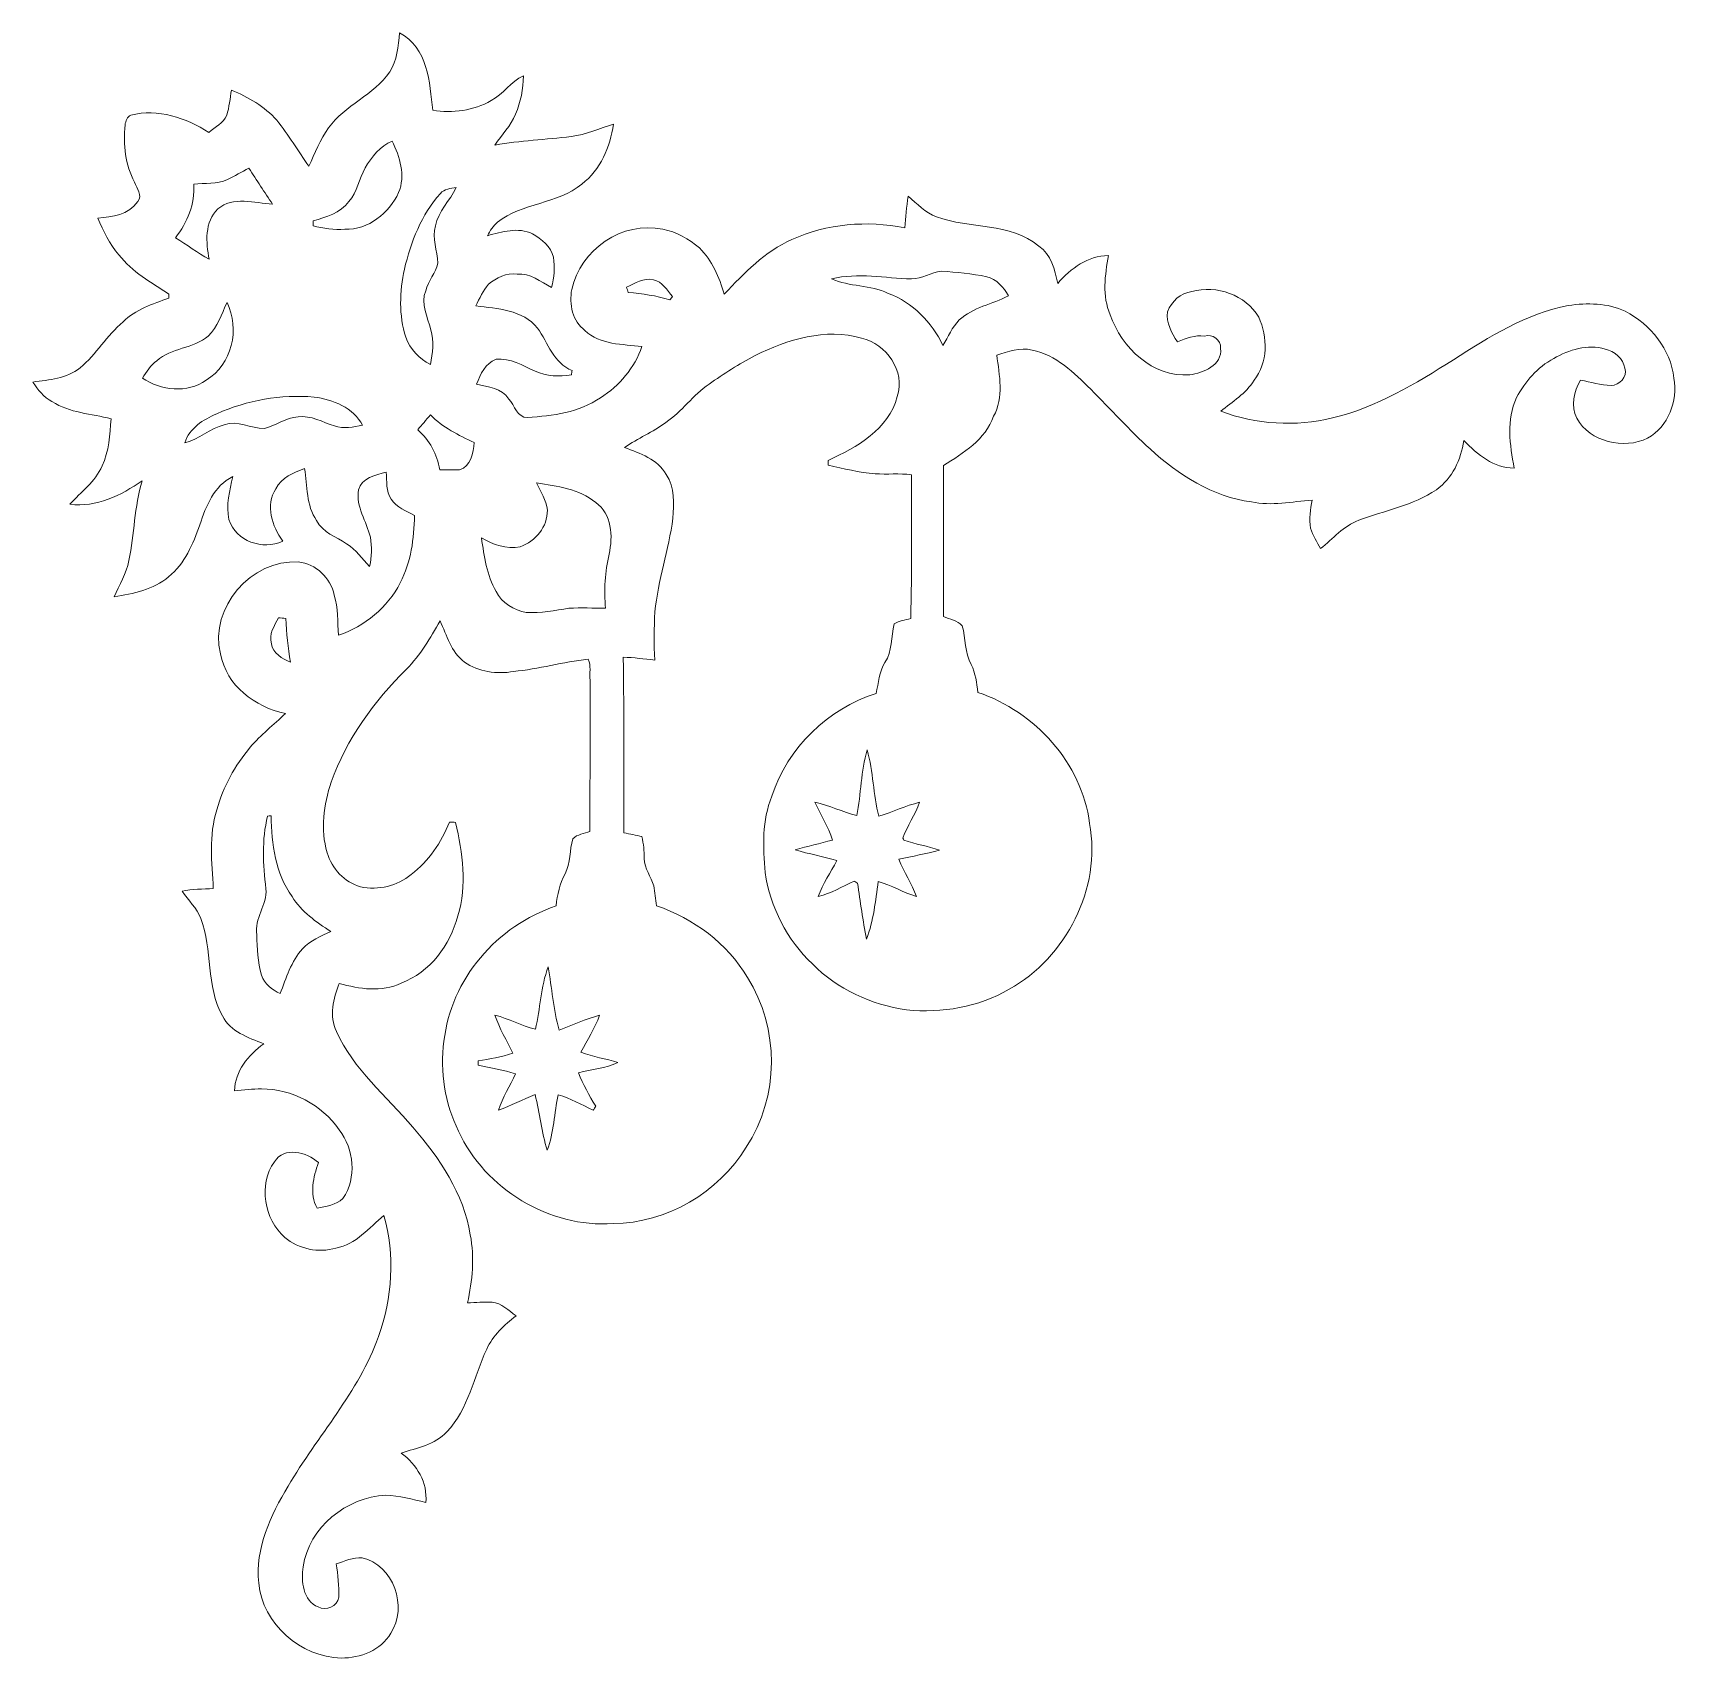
# Model space of a CAD drawing. Header units: centimetres. Extents: x -16.3 to 16.4, y -16.2 to 16.2.
import ezdxf

# ---------------------------------------------------------------- set-up
doc = ezdxf.new("R2010")
doc.units = ezdxf.units.CM
doc.header["$MEASUREMENT"] = 0
doc.layers.add('Layer 1', color=7, linetype='Continuous')

msp = doc.modelspace()

# ---------------------------------------------------------------- linework, layer by layer
at = {"layer": 'Layer 1', "color": 250, "lineweight": 9}
for points, knots in [([(-9.02483, 16.15088), (-8.46463, 15.85631), (-8.42653, 15.16875), (-8.36619, 14.61206), (-8.36619, 14.61206), (-7.97286, 14.5468), (-7.5534, 14.60536), (-7.20557, 14.80538), (-7.20557, 14.80538), (-6.96744, 14.93838), (-6.8101, 15.17827), (-6.56422, 15.29821), (-6.56422, 15.29821), (-6.57304, 15.03751), (-6.61184, 14.77399), (-6.72402, 14.53586), (-6.72402, 14.53586), (-6.81504, 14.30338), (-6.99707, 14.12735), (-7.13007, 13.91991), (-7.13007, 13.91991), (-6.62877, 14.01269), (-6.1183, 14.02716), (-5.61348, 14.09348), (-5.61348, 14.09348), (-5.32032, 14.12629), (-5.05396, 14.25823), (-4.77246, 14.33548), (-4.77246, 14.33548), (-4.84689, 13.8864), (-5.02963, 13.42708), (-5.40499, 13.14592), (-5.40499, 13.14592), (-5.88724, 12.74022), (-6.59209, 12.78397), (-7.07892, 12.38639), (-7.07892, 12.38639), (-7.16888, 12.31689), (-7.22638, 12.21741), (-7.28071, 12.11969), (-7.28071, 12.11969), (-6.99178, 12.19483), (-6.66793, 12.29749), (-6.38359, 12.15779), (-6.38359, 12.15779), (-6.20509, 12.05266), (-6.0167, 11.90485), (-5.96979, 11.69071), (-5.96979, 11.69071), (-5.93662, 11.49174), (-5.9532, 11.28643), (-6.00753, 11.09275), (-6.00753, 11.09275), (-6.22449, 11.20599), (-6.42769, 11.38132), (-6.68945, 11.35769), (-6.68945, 11.35769), (-6.90077, 11.38838), (-7.10079, 11.28572), (-7.25672, 11.15413), (-7.25672, 11.15413), (-7.37031, 11.03066), (-7.43487, 10.87262), (-7.5079, 10.72375), (-7.5079, 10.72375), (-7.08209, 10.67083), (-6.57692, 10.6486), (-6.28446, 10.28488), (-6.28446, 10.28488), (-6.07738, 9.99031), (-5.96308, 9.58215), (-5.59866, 9.44104), (-5.59866, 9.44104), (-5.60149, 9.41987), (-5.60784, 9.37718), (-5.61066, 9.35602), (-5.61066, 9.35602), (-5.85055, 9.31192), (-6.10525, 9.32779), (-6.32891, 9.42834), (-6.32891, 9.42834), (-6.57727, 9.53311), (-6.82527, 9.69539), (-7.1082, 9.664), (-7.1082, 9.664), (-7.31951, 9.58921), (-7.4197, 9.36484), (-7.49731, 9.17116), (-7.49731, 9.17116), (-7.27295, 9.11048), (-6.98825, 9.0985), (-6.85526, 8.87271), (-6.85526, 8.87271), (-6.74166, 8.75278), (-6.6898, 8.49771), (-6.48308, 8.50864), (-6.48308, 8.50864), (-5.98425, 8.53722), (-5.45685, 8.60777), (-5.03598, 8.90058), (-5.03598, 8.90058), (-4.65675, 9.13588), (-4.3537, 9.49396), (-4.20978, 9.9187), (-4.20978, 9.9187), (-4.59501, 9.96456), (-5.04022, 9.94868), (-5.34255, 10.23655), (-5.34255, 10.23655), (-5.59161, 10.41682), (-5.65687, 10.76149), (-5.60501, 11.04901), (-5.60501, 11.04901), (-5.43815, 11.8357), (-4.59748, 12.4259), (-3.79703, 12.24739), (-3.79703, 12.24739), (-3.52257, 12.19836), (-3.27668, 12.05654), (-3.06784, 11.87592), (-3.06784, 11.87592), (-2.81348, 11.62686), (-2.67519, 11.29348), (-2.57499, 10.95834), (-2.57499, 10.95834), (-2.17707, 11.37638), (-1.76961, 11.80466), (-1.23198, 12.04419), (-1.23198, 12.04419), (-0.53595, 12.35852), (0.26345, 12.42907), (1.00922, 12.2742), (1.00922, 12.2742), (1.02969, 12.48481), (1.04767, 12.69577), (1.07695, 12.90532), (1.07695, 12.90532), (1.25405, 12.75363), (1.41739, 12.57724), (1.64282, 12.49575), (1.64282, 12.49575), (2.30181, 12.24916), (3.10543, 12.39238), (3.67376, 11.91402), (3.67376, 11.91402), (3.92176, 11.74715), (3.98808, 11.44341), (4.05158, 11.17177), (4.05158, 11.17177), (4.30629, 11.46987), (4.64742, 11.72317), (5.05594, 11.72599), (5.05594, 11.72599), (4.99138, 11.33793), (4.92577, 10.92024), (5.09475, 10.54983), (5.09475, 10.54983), (5.31629, 9.89472), (5.93824, 9.29569), (6.67166, 9.35707), (6.67166, 9.35707), (6.93907, 9.38882), (7.32818, 9.54616), (7.28409, 9.88095), (7.28409, 9.88095), (7.30208, 10.04853), (7.12392, 10.1727), (6.96376, 10.12614), (6.96376, 10.12614), (6.77573, 10.15047), (6.6004, 10.08062), (6.43036, 10.01359), (6.43036, 10.01359), (6.31007, 10.18716), (6.19894, 10.38965), (6.23351, 10.60945), (6.23351, 10.60945), (6.3083, 10.8137), (6.49351, 10.9841), (6.71541, 11.0102), (6.71541, 11.0102), (7.20542, 11.1439), (7.78291, 10.94811), (8.04256, 10.50008), (8.04256, 10.50008), (8.22599, 10.10673), (8.22706, 9.59662), (7.94942, 9.24595), (7.94942, 9.24595), (7.79067, 8.98172), (7.52115, 8.8212), (7.28902, 8.6307), (7.28902, 8.6307), (7.99035, 8.3633), (8.77775, 8.31991), (9.50623, 8.49947), (9.50623, 8.49947), (10.38464, 8.70267), (11.15935, 9.18174), (11.91394, 9.65552), (11.91394, 9.65552), (12.6202, 10.1099), (13.35433, 10.57135), (14.19183, 10.73327), (14.19183, 10.73327), (14.56965, 10.78513), (14.97182, 10.78513), (15.3246, 10.61968), (15.3246, 10.61968), (15.82272, 10.35474), (16.2284, 9.86403), (16.29015, 9.2911), (16.29015, 9.2911), (16.37411, 8.83567), (16.17938, 8.32873), (15.76945, 8.09554), (15.76945, 8.09554), (15.29532, 7.86624), (14.6261, 8.01722), (14.36081, 8.49206), (14.36081, 8.49206), (14.24792, 8.73584), (14.29837, 9.02829), (14.43807, 9.25054), (14.43807, 9.25054), (14.63844, 9.2082), (14.83635, 9.15493), (15.04237, 9.14223), (15.04237, 9.14223), (15.20783, 9.14894), (15.36975, 9.31087), (15.31895, 9.48725), (15.31895, 9.48725), (15.28156, 9.67669), (15.11117, 9.83086), (14.92349, 9.86685), (14.92349, 9.86685), (14.57283, 9.97408), (14.20876, 9.85026), (13.90255, 9.67881), (13.90255, 9.67881), (13.58082, 9.50595), (13.33599, 9.21879), (13.16313, 8.90199), (13.16313, 8.90199), (12.95746, 8.46243), (13.03189, 7.96184), (13.11691, 7.50146), (13.11691, 7.50146), (12.70699, 7.49688), (12.38984, 7.77169), (12.12032, 8.04756), (12.12032, 8.04756), (12.05682, 7.6715), (11.89348, 7.2965), (11.5721, 7.07107), (11.5721, 7.07107), (11.1082, 6.75604), (10.54481, 6.65762), (10.02834, 6.46394), (10.02834, 6.46394), (9.72531, 6.35282), (9.51787, 6.09529), (9.27198, 5.89985), (9.27198, 5.89985), (9.19896, 6.03144), (9.11887, 6.16161), (9.07126, 6.30484), (9.07126, 6.30484), (9.04092, 6.49181), (9.06597, 6.68231), (9.10336, 6.86646), (9.10336, 6.86646), (8.7019, 6.83507), (8.29903, 6.74511), (7.89721, 6.82801), (7.89721, 6.82801), (7.12463, 6.92749), (6.44906, 7.37023), (5.88321, 7.88176), (5.88321, 7.88176), (5.47575, 8.2617), (5.09404, 8.66776), (4.70669, 9.06815), (4.70669, 9.06815), (4.37191, 9.39623), (4.01913, 9.75114), (3.54041, 9.84567), (3.54041, 9.84567), (3.30122, 9.90635), (3.0631, 9.81992), (2.83767, 9.74725), (2.83767, 9.74725), (2.89306, 9.34367), (2.98231, 8.908), (2.77629, 8.53052), (2.77629, 8.53052), (2.61049, 8.06697), (2.17691, 7.79815), (1.77899, 7.55191), (1.77899, 7.55191), (1.77793, 6.55214), (1.77687, 5.55201), (1.77934, 4.55224), (1.77934, 4.55224), (1.90493, 4.49509), (2.05627, 4.47287), (2.15329, 4.36809), (2.15329, 4.36809), (2.2249, 4.11409), (2.19633, 3.83116), (2.33214, 3.5948), (2.33214, 3.5948), (2.41999, 3.42371), (2.43833, 3.23074), (2.46479, 3.04306), (2.46479, 3.04306), (3.60109, 2.65853), (4.52748, 1.64112), (4.68376, 0.43674), (4.68376, 0.43674), (4.92048, -0.85373), (4.21915, -2.22462), (3.08462, -2.85786), (3.08462, -2.85786), (2.47467, -3.21628), (1.74689, -3.33516), (1.04838, -3.26814), (1.04838, -3.26814), (0.35305, -3.1616), (-0.32816, -2.86068), (-0.82382, -2.35374), (-0.82382, -2.35374), (-1.32935, -1.87855), (-1.65814, -1.22344), (-1.7622, -0.53975), (-1.7622, -0.53975), (-1.80665, -0.03352), (-1.82747, 0.49882), (-1.62921, 0.97825), (-1.62921, 0.97825), (-1.31982, 1.93922), (-0.5176, 2.72168), (0.44372, 3.0233), (0.44372, 3.0233), (0.48746, 3.23003), (0.50475, 3.44981), (0.61481, 3.63537), (0.61481, 3.63537), (0.77109, 3.86256), (0.73264, 4.15078), (0.79967, 4.40619), (0.79967, 4.40619), (0.89845, 4.46863), (1.01804, 4.47992), (1.12952, 4.51202), (1.12952, 4.51202), (1.15809, 5.46347), (1.13622, 6.41526), (1.14539, 7.3667), (1.14539, 7.3667), (0.9055, 7.40339), (0.66208, 7.36917), (0.42149, 7.38963), (0.42149, 7.38963), (0.10399, 7.40798), (-0.20293, 7.49405), (-0.51196, 7.56144), (-0.51196, 7.56144), (-0.51231, 7.58472), (-0.51337, 7.63093), (-0.51372, 7.65422), (-0.51372, 7.65422), (0.06377, 7.90927), (0.69136, 8.27193), (0.86317, 8.92492), (0.86317, 8.92492), (1.02969, 9.43116), (0.6455, 9.96491), (0.15444, 10.08627), (0.15444, 10.08627), (-0.56382, 10.287), (-1.31524, 10.06192), (-1.96082, 9.73631), (-1.96082, 9.73631), (-2.28255, 9.57615), (-2.58135, 9.37365), (-2.87663, 9.1701), (-2.87663, 9.1701), (-3.19625, 8.9542), (-3.41532, 8.624), (-3.73635, 8.40987), (-3.73635, 8.40987), (-3.99141, 8.21337), (-4.29374, 8.09378), (-4.55619, 7.90963), (-4.55619, 7.90963), (-4.25035, 7.79533), (-3.8958, 7.67856), (-3.72718, 7.37305), (-3.72718, 7.37305), (-3.5522, 7.11799), (-3.58007, 6.79591), (-3.59524, 6.50345), (-3.59524, 6.50345), (-3.67885, 5.87657), (-3.89369, 5.27367), (-3.95154, 4.6422), (-3.95154, 4.6422), (-3.97447, 4.32329), (-3.96954, 4.00297), (-3.95684, 3.68335), (-3.95684, 3.68335), (-4.16356, 3.71228), (-4.37241, 3.73062), (-4.58019, 3.74544), (-4.58019, 3.74544), (-4.56431, 2.58092), (-4.57737, 1.4164), (-4.56855, 0.25188), (-4.56855, 0.25188), (-4.44895, 0.22824), (-4.32937, 0.2039), (-4.21047, 0.17709), (-4.21047, 0.17709), (-4.17803, 0.03422), (-4.16321, -0.11219), (-4.16427, -0.25894), (-4.16427, -0.25894), (-4.16603, -0.4572), (-4.02422, -0.6156), (-3.97659, -0.80222), (-3.97659, -0.80222), (-3.95401, -0.93275), (-3.93532, -1.06469), (-3.92015, -1.19733), (-3.92015, -1.19733), (-3.18496, -1.4538), (-2.51292, -1.94451), (-2.11392, -2.62114), (-2.11392, -2.62114), (-1.47928, -3.62797), (-1.4754, -5.00098), (-2.13897, -5.99511), (-2.13897, -5.99511), (-2.69177, -6.90069), (-3.71695, -7.50641), (-4.78269, -7.51452), (-4.78269, -7.51452), (-6.05092, -7.60695), (-7.32375, -6.82802), (-7.85362, -5.67902), (-7.85362, -5.67902), (-8.40007, -4.57729), (-8.22968, -3.15983), (-7.41759, -2.23203), (-7.41759, -2.23203), (-7.02812, -1.75084), (-6.49437, -1.40723), (-5.91581, -1.19768), (-5.91581, -1.19768), (-5.89076, -0.9772), (-5.84243, -0.75883), (-5.73836, -0.56127), (-5.73836, -0.56127), (-5.61877, -0.3482), (-5.65405, -0.09137), (-5.58244, 0.13546), (-5.58244, 0.13546), (-5.49142, 0.22295), (-5.35772, 0.23742), (-5.24306, 0.27904), (-5.24306, 0.27904), (-5.242, 1.28058), (-5.24165, 2.28176), (-5.23848, 3.28295), (-5.23848, 3.28295), (-5.26176, 3.41877), (-5.21025, 3.57399), (-5.2794, 3.70028), (-5.2794, 3.70028), (-5.77752, 3.65054), (-6.26153, 3.50661), (-6.76036, 3.45828), (-6.76036, 3.45828), (-7.09338, 3.40077), (-7.45674, 3.44699), (-7.7365, 3.64701), (-7.7365, 3.64701), (-8.00284, 3.8428), (-8.08469, 4.17936), (-8.22192, 4.46299), (-8.22192, 4.46299), (-8.41524, 4.12573), (-8.61033, 3.78248), (-8.88655, 3.50484), (-8.88655, 3.50484), (-9.53002, 2.8702), (-10.08034, 2.11737), (-10.38444, 1.26047), (-10.38444, 1.26047), (-10.52591, 0.81139), (-10.60423, 0.31644), (-10.46382, -0.14253), (-10.46382, -0.14253), (-10.36857, -0.45756), (-10.1241, -0.73272), (-9.79954, -0.81951), (-9.79954, -0.81951), (-9.44816, -0.89782), (-9.06929, -0.8054), (-8.79377, -0.57503), (-8.79377, -0.57503), (-8.44558, -0.31256), (-8.19687, 0.0642), (-8.03318, 0.46496), (-8.03318, 0.46496), (-8.0032, 0.4639), (-7.94322, 0.46143), (-7.91324, 0.46037), (-7.91324, 0.46037), (-7.77036, -0.14746), (-7.68076, -0.78952), (-7.86632, -1.40018), (-7.86632, -1.40018), (-8.02754, -1.97697), (-8.41348, -2.52307), (-8.99344, -2.73403), (-8.99344, -2.73403), (-9.37938, -2.921), (-9.82529, -2.85609), (-10.22252, -2.73968), (-10.22252, -2.73968), (-10.34247, -3.03848), (-10.42819, -3.39055), (-10.28107, -3.69394), (-10.28107, -3.69394), (-9.94277, -4.44818), (-9.28519, -4.98087), (-8.76132, -5.59929), (-8.76132, -5.59929), (-8.23215, -6.21418), (-7.74743, -6.92221), (-7.62043, -7.73995), (-7.62043, -7.73995), (-7.53224, -8.18868), (-7.58022, -8.648), (-7.67511, -9.09144), (-7.67511, -9.09144), (-7.51248, -9.08156), (-7.3495, -9.06851), (-7.18616, -9.07592), (-7.18616, -9.07592), (-6.99637, -9.09638), (-6.85879, -9.24313), (-6.71168, -9.35038), (-6.71168, -9.35038), (-6.94592, -9.52818), (-7.17099, -9.73843), (-7.29482, -10.01078), (-7.29482, -10.01078), (-7.55164, -10.56041), (-7.65324, -11.19858), (-8.08716, -11.65225), (-8.08716, -11.65225), (-8.3207, -11.91331), (-8.67982, -11.97293), (-8.99555, -12.07629), (-8.99555, -12.07629), (-8.6837, -12.29643), (-8.46144, -12.66543), (-8.50449, -13.05596), (-8.50449, -13.05596), (-8.76767, -12.99775), (-9.02802, -12.91731), (-9.2993, -12.91484), (-9.2993, -12.91484), (-10.07788, -12.94906), (-10.82612, -13.5509), (-10.94007, -14.33583), (-10.94007, -14.33583), (-10.98629, -14.61418), (-10.94536, -15.01387), (-10.64127, -15.13488), (-10.64127, -15.13488), (-10.4871, -15.22589), (-10.25991, -15.11935), (-10.23415, -14.94191), (-10.23415, -14.94191), (-10.22252, -14.7186), (-10.25004, -14.49741), (-10.28214, -14.27727), (-10.28214, -14.27727), (-10.11528, -14.22718), (-9.94665, -14.14357), (-9.77026, -14.15698), (-9.77026, -14.15698), (-9.14866, -14.29703), (-8.85233, -15.1377), (-9.20017, -15.65769), (-9.20017, -15.65769), (-9.39031, -15.99953), (-9.81012, -16.14699), (-10.1823, -16.15087), (-10.1823, -16.15087), (-10.98699, -16.12899), (-11.74687, -15.47389), (-11.82237, -14.66004), (-11.82237, -14.66004), (-11.89645, -13.96859), (-11.58636, -13.31066), (-11.23817, -12.73458), (-11.23817, -12.73458), (-10.65679, -11.73551), (-9.83658, -10.86521), (-9.445, -9.76136), (-9.445, -9.76136), (-9.17054, -8.99407), (-9.10845, -8.13859), (-9.33493, -7.35154), (-9.33493, -7.35154), (-9.6288, -7.59531), (-9.89197, -7.92904), (-10.28814, -8.00136), (-10.28814, -8.00136), (-10.63668, -8.10825), (-11.0265, -8.0197), (-11.30625, -7.79181), (-11.30625, -7.79181), (-11.71336, -7.42633), (-11.83648, -6.74159), (-11.51263, -6.2865), (-11.51263, -6.2865), (-11.31402, -5.97606), (-10.86952, -6.09459), (-10.63598, -6.30273), (-10.63598, -6.30273), (-10.73899, -6.59659), (-10.82048, -6.91268), (-10.6649, -7.20831), (-10.6649, -7.20831), (-10.48675, -7.17268), (-10.2906, -7.14305), (-10.14913, -7.01605), (-10.14913, -7.01605), (-9.87257, -6.60541), (-9.92725, -6.03286), (-10.22674, -5.64974), (-10.22674, -5.64974), (-10.56895, -5.15021), (-11.16197, -4.83553), (-11.76804, -4.83729), (-11.76804, -4.83729), (-11.9469, -4.83412), (-12.12435, -4.85916), (-12.30215, -4.87716), (-12.30215, -4.87716), (-12.29897, -4.48028), (-12.02522, -4.16596), (-11.72465, -3.94159), (-11.72465, -3.94159), (-12.02769, -3.8153), (-12.38681, -3.70417), (-12.54239, -3.3842), (-12.54239, -3.3842), (-12.87541, -2.79471), (-12.73606, -2.07116), (-12.97242, -1.44992), (-12.97242, -1.44992), (-13.05603, -1.2439), (-13.21796, -1.08797), (-13.34531, -0.90982), (-13.34531, -0.90982), (-13.14211, -0.8636), (-12.93256, -0.86784), (-12.72548, -0.85514), (-12.72548, -0.85514), (-12.75335, -0.33585), (-12.81932, 0.20426), (-12.65351, 0.70802), (-12.65351, 0.70802), (-12.53392, 1.16734), (-12.29368, 1.58891), (-11.9917, 1.95262), (-11.9917, 1.95262), (-11.78427, 2.20133), (-11.52357, 2.39747), (-11.29391, 2.62431), (-11.29391, 2.62431), (-11.89539, 2.74778), (-12.46866, 3.17782), (-12.58296, 3.80964), (-12.58296, 3.80964), (-12.80803, 4.72792), (-11.96983, 5.68995), (-11.03814, 5.63562), (-11.03814, 5.63562), (-10.68854, 5.60105), (-10.39256, 5.31637), (-10.32412, 4.97557), (-10.32412, 4.97557), (-10.24157, 4.71911), (-10.25921, 4.44676), (-10.23699, 4.18147), (-10.23699, 4.18147), (-9.71805, 4.3568), (-9.25803, 4.72581), (-9.0146, 5.22146), (-9.0146, 5.22146), (-8.79659, 5.63033), (-8.73662, 6.10164), (-8.72957, 6.55919), (-8.72957, 6.55919), (-8.89043, 6.6555), (-9.08658, 6.71512), (-9.19135, 6.88093), (-9.19135, 6.88093), (-9.2993, 7.04179), (-9.2739, 7.23935), (-9.29013, 7.42174), (-9.29013, 7.42174), (-9.49509, 7.35788), (-9.78084, 7.30814), (-9.84329, 7.07002), (-9.84329, 7.07002), (-9.89232, 6.73488), (-9.68383, 6.44101), (-9.60445, 6.1281), (-9.60445, 6.1281), (-9.5734, 5.93548), (-9.57729, 5.73652), (-9.61962, 5.54566), (-9.61962, 5.54566), (-9.77202, 5.69524), (-9.8902, 5.88327), (-10.07682, 5.9944), (-10.07682, 5.9944), (-10.28285, 6.13833), (-10.55378, 6.2177), (-10.67267, 6.45865), (-10.67267, 6.45865), (-10.88539, 6.75851), (-10.8547, 7.14939), (-10.91255, 7.49441), (-10.91255, 7.49441), (-11.13163, 7.41221), (-11.37328, 7.31414), (-11.48088, 7.08942), (-11.48088, 7.08942), (-11.70172, 6.76204), (-11.55567, 6.34224), (-11.34506, 6.05014), (-11.34506, 6.05014), (-11.74476, 5.85928), (-12.27463, 6.04767), (-12.41786, 6.47911), (-12.41786, 6.47911), (-12.47254, 6.76627), (-12.40375, 7.05449), (-12.33778, 7.33319), (-12.33778, 7.33319), (-12.70925, 7.15186), (-12.87224, 6.74405), (-12.99289, 6.37504), (-12.99289, 6.37504), (-13.12482, 5.99263), (-13.29028, 5.60176), (-13.61307, 5.33999), (-13.61307, 5.33999), (-13.91399, 5.08564), (-14.31615, 5.00344), (-14.69469, 4.941), (-14.69469, 4.941), (-14.59026, 5.17842), (-14.45585, 5.40596), (-14.40259, 5.66243), (-14.40259, 5.66243), (-14.29287, 6.18842), (-14.29569, 6.73347), (-14.13871, 7.25064), (-14.13871, 7.25064), (-14.55887, 6.95924), (-15.0464, 6.713), (-15.57592, 6.78109), (-15.57592, 6.78109), (-15.35544, 7.02804), (-15.06651, 7.22912), (-14.93563, 7.54415), (-14.93563, 7.54415), (-14.7917, 7.83484), (-14.78464, 8.16539), (-14.7543, 8.48148), (-14.7543, 8.48148), (-15.14906, 8.58062), (-15.57945, 8.59754), (-15.93011, 8.82403), (-15.93011, 8.82403), (-16.0931, 8.91222), (-16.21057, 9.05933), (-16.30935, 9.21208), (-16.30935, 9.21208), (-15.98691, 9.25406), (-15.63449, 9.27911), (-15.37096, 9.49396), (-15.37096, 9.49396), (-15.04993, 9.76207), (-14.83827, 10.13637), (-14.51935, 10.40765), (-14.51935, 10.40765), (-14.26959, 10.65213), (-13.92739, 10.76326), (-13.60707, 10.88003), (-13.60707, 10.88003), (-13.60778, 10.90013), (-13.60919, 10.9407), (-13.60954, 10.96081), (-13.60954, 10.96081), (-13.95985, 11.19082), (-14.34085, 11.40073), (-14.6012, 11.73869), (-14.6012, 11.73869), (-14.785, 11.95459), (-14.91447, 12.20894), (-15.01924, 12.4707), (-15.01924, 12.4707), (-14.72855, 12.48834), (-14.40576, 12.5335), (-14.22796, 12.79843), (-14.22796, 12.79843), (-14.1193, 12.91767), (-14.24701, 13.06196), (-14.28864, 13.1812), (-14.28864, 13.1812), (-14.47561, 13.52974), (-14.51971, 13.93191), (-14.47949, 14.32067), (-14.47949, 14.32067), (-14.46362, 14.3944), (-14.4421, 14.48647), (-14.36378, 14.51752), (-14.36378, 14.51752), (-13.82685, 14.64981), (-13.26594, 14.46566), (-12.81403, 14.17391), (-12.81403, 14.17391), (-12.6902, 14.28045), (-12.52581, 14.35841), (-12.45666, 14.51364), (-12.45666, 14.51364), (-12.41115, 14.67697), (-12.38964, 14.8456), (-12.36494, 15.01282), (-12.36494, 15.01282), (-12.03051, 14.87559), (-11.70736, 14.68756), (-11.4643, 14.41592), (-11.4643, 14.41592), (-11.23041, 14.12558), (-11.03955, 13.80385), (-10.82577, 13.49905), (-10.82577, 13.49905), (-10.71147, 13.76081), (-10.60599, 14.02963), (-10.43666, 14.26246), (-10.43666, 14.26246), (-10.11316, 14.71895), (-9.53602, 14.90981), (-9.22134, 15.37477), (-9.22134, 15.37477), (-9.0707, 15.60407), (-9.0573, 15.88771), (-9.02483, 16.15088), (-9.02483, 16.15088), (-9.02483, 16.15088), (-9.02483, 16.15088), (-9.02483, 16.15088)], [0, 0, 0, 0, 0.00454545, 0.00454545, 0.00454545, 0.00454545, 0.00909091, 0.00909091, 0.00909091, 0.00909091, 0.01363636, 0.01363636, 0.01363636, 0.01363636, 0.01818182, 0.01818182, 0.01818182, 0.01818182, 0.02272727, 0.02272727, 0.02272727, 0.02272727, 0.02727273, 0.02727273, 0.02727273, 0.02727273, 0.03181818, 0.03181818, 0.03181818, 0.03181818, 0.03636364, 0.03636364, 0.03636364, 0.03636364, 0.04090909, 0.04090909, 0.04090909, 0.04090909, 0.04545455, 0.04545455, 0.04545455, 0.04545455, 0.05, 0.05, 0.05, 0.05, 0.05454545, 0.05454545, 0.05454545, 0.05454545, 0.05909091, 0.05909091, 0.05909091, 0.05909091, 0.06363636, 0.06363636, 0.06363636, 0.06363636, 0.06818182, 0.06818182, 0.06818182, 0.06818182, 0.07272727, 0.07272727, 0.07272727, 0.07272727, 0.07727273, 0.07727273, 0.07727273, 0.07727273, 0.08181818, 0.08181818, 0.08181818, 0.08181818, 0.08636364, 0.08636364, 0.08636364, 0.08636364, 0.09090909, 0.09090909, 0.09090909, 0.09090909, 0.09545455, 0.09545455, 0.09545455, 0.09545455, 0.1, 0.1, 0.1, 0.1, 0.10454545, 0.10454545, 0.10454545, 0.10454545, 0.10909091, 0.10909091, 0.10909091, 0.10909091, 0.11363636, 0.11363636, 0.11363636, 0.11363636, 0.11818182, 0.11818182, 0.11818182, 0.11818182, 0.12272727, 0.12272727, 0.12272727, 0.12272727, 0.12727273, 0.12727273, 0.12727273, 0.12727273, 0.13181818, 0.13181818, 0.13181818, 0.13181818, 0.13636364, 0.13636364, 0.13636364, 0.13636364, 0.14090909, 0.14090909, 0.14090909, 0.14090909, 0.14545455, 0.14545455, 0.14545455, 0.14545455, 0.15, 0.15, 0.15, 0.15, 0.15454545, 0.15454545, 0.15454545, 0.15454545, 0.15909091, 0.15909091, 0.15909091, 0.15909091, 0.16363636, 0.16363636, 0.16363636, 0.16363636, 0.16818182, 0.16818182, 0.16818182, 0.16818182, 0.17272727, 0.17272727, 0.17272727, 0.17272727, 0.17727273, 0.17727273, 0.17727273, 0.17727273, 0.18181818, 0.18181818, 0.18181818, 0.18181818, 0.18636364, 0.18636364, 0.18636364, 0.18636364, 0.19090909, 0.19090909, 0.19090909, 0.19090909, 0.19545455, 0.19545455, 0.19545455, 0.19545455, 0.2, 0.2, 0.2, 0.2, 0.20454545, 0.20454545, 0.20454545, 0.20454545, 0.20909091, 0.20909091, 0.20909091, 0.20909091, 0.21363636, 0.21363636, 0.21363636, 0.21363636, 0.21818182, 0.21818182, 0.21818182, 0.21818182, 0.22272727, 0.22272727, 0.22272727, 0.22272727, 0.22727273, 0.22727273, 0.22727273, 0.22727273, 0.23181818, 0.23181818, 0.23181818, 0.23181818, 0.23636364, 0.23636364, 0.23636364, 0.23636364, 0.24090909, 0.24090909, 0.24090909, 0.24090909, 0.24545455, 0.24545455, 0.24545455, 0.24545455, 0.25, 0.25, 0.25, 0.25, 0.25454545, 0.25454545, 0.25454545, 0.25454545, 0.25909091, 0.25909091, 0.25909091, 0.25909091, 0.26363636, 0.26363636, 0.26363636, 0.26363636, 0.26818182, 0.26818182, 0.26818182, 0.26818182, 0.27272727, 0.27272727, 0.27272727, 0.27272727, 0.27727273, 0.27727273, 0.27727273, 0.27727273, 0.28181818, 0.28181818, 0.28181818, 0.28181818, 0.28636364, 0.28636364, 0.28636364, 0.28636364, 0.29090909, 0.29090909, 0.29090909, 0.29090909, 0.29545455, 0.29545455, 0.29545455, 0.29545455, 0.3, 0.3, 0.3, 0.3, 0.30454545, 0.30454545, 0.30454545, 0.30454545, 0.30909091, 0.30909091, 0.30909091, 0.30909091, 0.31363636, 0.31363636, 0.31363636, 0.31363636, 0.31818182, 0.31818182, 0.31818182, 0.31818182, 0.32272727, 0.32272727, 0.32272727, 0.32272727, 0.32727273, 0.32727273, 0.32727273, 0.32727273, 0.33181818, 0.33181818, 0.33181818, 0.33181818, 0.33636364, 0.33636364, 0.33636364, 0.33636364, 0.34090909, 0.34090909, 0.34090909, 0.34090909, 0.34545455, 0.34545455, 0.34545455, 0.34545455, 0.35, 0.35, 0.35, 0.35, 0.35454545, 0.35454545, 0.35454545, 0.35454545, 0.35909091, 0.35909091, 0.35909091, 0.35909091, 0.36363636, 0.36363636, 0.36363636, 0.36363636, 0.36818182, 0.36818182, 0.36818182, 0.36818182, 0.37272727, 0.37272727, 0.37272727, 0.37272727, 0.37727273, 0.37727273, 0.37727273, 0.37727273, 0.38181818, 0.38181818, 0.38181818, 0.38181818, 0.38636364, 0.38636364, 0.38636364, 0.38636364, 0.39090909, 0.39090909, 0.39090909, 0.39090909, 0.39545455, 0.39545455, 0.39545455, 0.39545455, 0.4, 0.4, 0.4, 0.4, 0.40454545, 0.40454545, 0.40454545, 0.40454545, 0.40909091, 0.40909091, 0.40909091, 0.40909091, 0.41363636, 0.41363636, 0.41363636, 0.41363636, 0.41818182, 0.41818182, 0.41818182, 0.41818182, 0.42272727, 0.42272727, 0.42272727, 0.42272727, 0.42727273, 0.42727273, 0.42727273, 0.42727273, 0.43181818, 0.43181818, 0.43181818, 0.43181818, 0.43636364, 0.43636364, 0.43636364, 0.43636364, 0.44090909, 0.44090909, 0.44090909, 0.44090909, 0.44545455, 0.44545455, 0.44545455, 0.44545455, 0.45, 0.45, 0.45, 0.45, 0.45454545, 0.45454545, 0.45454545, 0.45454545, 0.45909091, 0.45909091, 0.45909091, 0.45909091, 0.46363636, 0.46363636, 0.46363636, 0.46363636, 0.46818182, 0.46818182, 0.46818182, 0.46818182, 0.47272727, 0.47272727, 0.47272727, 0.47272727, 0.47727273, 0.47727273, 0.47727273, 0.47727273, 0.48181818, 0.48181818, 0.48181818, 0.48181818, 0.48636364, 0.48636364, 0.48636364, 0.48636364, 0.49090909, 0.49090909, 0.49090909, 0.49090909, 0.49545455, 0.49545455, 0.49545455, 0.49545455, 0.5, 0.5, 0.5, 0.5, 0.50454545, 0.50454545, 0.50454545, 0.50454545, 0.50909091, 0.50909091, 0.50909091, 0.50909091, 0.51363636, 0.51363636, 0.51363636, 0.51363636, 0.51818182, 0.51818182, 0.51818182, 0.51818182, 0.52272727, 0.52272727, 0.52272727, 0.52272727, 0.52727273, 0.52727273, 0.52727273, 0.52727273, 0.53181818, 0.53181818, 0.53181818, 0.53181818, 0.53636364, 0.53636364, 0.53636364, 0.53636364, 0.54090909, 0.54090909, 0.54090909, 0.54090909, 0.54545455, 0.54545455, 0.54545455, 0.54545455, 0.55, 0.55, 0.55, 0.55, 0.55454545, 0.55454545, 0.55454545, 0.55454545, 0.55909091, 0.55909091, 0.55909091, 0.55909091, 0.56363636, 0.56363636, 0.56363636, 0.56363636, 0.56818182, 0.56818182, 0.56818182, 0.56818182, 0.57272727, 0.57272727, 0.57272727, 0.57272727, 0.57727273, 0.57727273, 0.57727273, 0.57727273, 0.58181818, 0.58181818, 0.58181818, 0.58181818, 0.58636364, 0.58636364, 0.58636364, 0.58636364, 0.59090909, 0.59090909, 0.59090909, 0.59090909, 0.59545455, 0.59545455, 0.59545455, 0.59545455, 0.6, 0.6, 0.6, 0.6, 0.60454545, 0.60454545, 0.60454545, 0.60454545, 0.60909091, 0.60909091, 0.60909091, 0.60909091, 0.61363636, 0.61363636, 0.61363636, 0.61363636, 0.61818182, 0.61818182, 0.61818182, 0.61818182, 0.62272727, 0.62272727, 0.62272727, 0.62272727, 0.62727273, 0.62727273, 0.62727273, 0.62727273, 0.63181818, 0.63181818, 0.63181818, 0.63181818, 0.63636364, 0.63636364, 0.63636364, 0.63636364, 0.64090909, 0.64090909, 0.64090909, 0.64090909, 0.64545455, 0.64545455, 0.64545455, 0.64545455, 0.65, 0.65, 0.65, 0.65, 0.65454545, 0.65454545, 0.65454545, 0.65454545, 0.65909091, 0.65909091, 0.65909091, 0.65909091, 0.66363636, 0.66363636, 0.66363636, 0.66363636, 0.66818182, 0.66818182, 0.66818182, 0.66818182, 0.67272727, 0.67272727, 0.67272727, 0.67272727, 0.67727273, 0.67727273, 0.67727273, 0.67727273, 0.68181818, 0.68181818, 0.68181818, 0.68181818, 0.68636364, 0.68636364, 0.68636364, 0.68636364, 0.69090909, 0.69090909, 0.69090909, 0.69090909, 0.69545455, 0.69545455, 0.69545455, 0.69545455, 0.7, 0.7, 0.7, 0.7, 0.70454545, 0.70454545, 0.70454545, 0.70454545, 0.70909091, 0.70909091, 0.70909091, 0.70909091, 0.71363636, 0.71363636, 0.71363636, 0.71363636, 0.71818182, 0.71818182, 0.71818182, 0.71818182, 0.72272727, 0.72272727, 0.72272727, 0.72272727, 0.72727273, 0.72727273, 0.72727273, 0.72727273, 0.73181818, 0.73181818, 0.73181818, 0.73181818, 0.73636364, 0.73636364, 0.73636364, 0.73636364, 0.74090909, 0.74090909, 0.74090909, 0.74090909, 0.74545455, 0.74545455, 0.74545455, 0.74545455, 0.75, 0.75, 0.75, 0.75, 0.75454545, 0.75454545, 0.75454545, 0.75454545, 0.75909091, 0.75909091, 0.75909091, 0.75909091, 0.76363636, 0.76363636, 0.76363636, 0.76363636, 0.76818182, 0.76818182, 0.76818182, 0.76818182, 0.77272727, 0.77272727, 0.77272727, 0.77272727, 0.77727273, 0.77727273, 0.77727273, 0.77727273, 0.78181818, 0.78181818, 0.78181818, 0.78181818, 0.78636364, 0.78636364, 0.78636364, 0.78636364, 0.79090909, 0.79090909, 0.79090909, 0.79090909, 0.79545455, 0.79545455, 0.79545455, 0.79545455, 0.8, 0.8, 0.8, 0.8, 0.80454545, 0.80454545, 0.80454545, 0.80454545, 0.80909091, 0.80909091, 0.80909091, 0.80909091, 0.81363636, 0.81363636, 0.81363636, 0.81363636, 0.81818182, 0.81818182, 0.81818182, 0.81818182, 0.82272727, 0.82272727, 0.82272727, 0.82272727, 0.82727273, 0.82727273, 0.82727273, 0.82727273, 0.83181818, 0.83181818, 0.83181818, 0.83181818, 0.83636364, 0.83636364, 0.83636364, 0.83636364, 0.84090909, 0.84090909, 0.84090909, 0.84090909, 0.84545455, 0.84545455, 0.84545455, 0.84545455, 0.85, 0.85, 0.85, 0.85, 0.85454545, 0.85454545, 0.85454545, 0.85454545, 0.85909091, 0.85909091, 0.85909091, 0.85909091, 0.86363636, 0.86363636, 0.86363636, 0.86363636, 0.86818182, 0.86818182, 0.86818182, 0.86818182, 0.87272727, 0.87272727, 0.87272727, 0.87272727, 0.87727273, 0.87727273, 0.87727273, 0.87727273, 0.88181818, 0.88181818, 0.88181818, 0.88181818, 0.88636364, 0.88636364, 0.88636364, 0.88636364, 0.89090909, 0.89090909, 0.89090909, 0.89090909, 0.89545455, 0.89545455, 0.89545455, 0.89545455, 0.9, 0.9, 0.9, 0.9, 0.90454545, 0.90454545, 0.90454545, 0.90454545, 0.90909091, 0.90909091, 0.90909091, 0.90909091, 0.91363636, 0.91363636, 0.91363636, 0.91363636, 0.91818182, 0.91818182, 0.91818182, 0.91818182, 0.92272727, 0.92272727, 0.92272727, 0.92272727, 0.92727273, 0.92727273, 0.92727273, 0.92727273, 0.93181818, 0.93181818, 0.93181818, 0.93181818, 0.93636364, 0.93636364, 0.93636364, 0.93636364, 0.94090909, 0.94090909, 0.94090909, 0.94090909, 0.94545455, 0.94545455, 0.94545455, 0.94545455, 0.95, 0.95, 0.95, 0.95, 0.95454545, 0.95454545, 0.95454545, 0.95454545, 0.95909091, 0.95909091, 0.95909091, 0.95909091, 0.96363636, 0.96363636, 0.96363636, 0.96363636, 0.96818182, 0.96818182, 0.96818182, 0.96818182, 0.97272727, 0.97272727, 0.97272727, 0.97272727, 0.97727273, 0.97727273, 0.97727273, 0.97727273, 0.98181818, 0.98181818, 0.98181818, 0.98181818, 0.98636364, 0.98636364, 0.98636364, 0.98636364, 0.99090909, 0.99090909, 0.99090909, 0.99090909, 1, 1, 1, 1]), ([(-9.70852, 13.4673), (-9.82987, 13.25034), (-9.86197, 12.98823), (-10.03167, 12.79843), (-10.03167, 12.79843), (-10.20206, 12.57301), (-10.48358, 12.48693), (-10.74322, 12.41214), (-10.74322, 12.41214), (-10.74357, 12.38745), (-10.74393, 12.3377), (-10.74428, 12.31301), (-10.74428, 12.31301), (-10.53544, 12.2735), (-10.32518, 12.22623), (-10.11103, 12.24845), (-10.11103, 12.24845), (-9.64714, 12.23222), (-9.23122, 12.57089), (-9.04388, 12.97764), (-9.04388, 12.97764), (-8.90243, 13.31243), (-9.02308, 13.69131), (-9.17089, 14.00176), (-9.17089, 14.00176), (-9.40902, 13.89804), (-9.58363, 13.68884), (-9.70852, 13.4673), (-9.70852, 13.4673), (-9.70852, 13.4673), (-9.70852, 13.4673), (-9.70852, 13.4673)], [0, 0, 0, 0, 0.11111111, 0.11111111, 0.11111111, 0.11111111, 0.22222222, 0.22222222, 0.22222222, 0.22222222, 0.33333333, 0.33333333, 0.33333333, 0.33333333, 0.44444444, 0.44444444, 0.44444444, 0.44444444, 0.55555556, 0.55555556, 0.55555556, 0.55555556, 0.66666667, 0.66666667, 0.66666667, 0.66666667, 0.77777778, 0.77777778, 0.77777778, 0.77777778, 1, 1, 1, 1]), ([(-12.44537, 13.23693), (-12.65175, 13.13428), (-12.8934, 13.17167), (-13.11459, 13.14098), (-13.11459, 13.14098), (-13.0839, 12.75045), (-13.2423, 12.38321), (-13.4769, 12.07982), (-13.4769, 12.07982), (-13.25253, 11.93801), (-13.03839, 11.77996), (-12.80556, 11.6519), (-12.80556, 11.6519), (-12.87612, 11.98422), (-12.90046, 12.3945), (-12.63517, 12.65097), (-12.63517, 12.65097), (-12.33848, 12.91414), (-11.90421, 12.7695), (-11.54685, 12.74798), (-11.54685, 12.74798), (-11.70948, 12.98223), (-11.864, 13.22176), (-12.01745, 13.46236), (-12.01745, 13.46236), (-12.16068, 13.38828), (-12.29968, 13.30608), (-12.44537, 13.23693), (-12.44537, 13.23693), (-12.44537, 13.23693), (-12.44537, 13.23693), (-12.44537, 13.23693)], [0, 0, 0, 0, 0.11111111, 0.11111111, 0.11111111, 0.11111111, 0.22222222, 0.22222222, 0.22222222, 0.22222222, 0.33333333, 0.33333333, 0.33333333, 0.33333333, 0.44444444, 0.44444444, 0.44444444, 0.44444444, 0.55555556, 0.55555556, 0.55555556, 0.55555556, 0.66666667, 0.66666667, 0.66666667, 0.66666667, 0.77777778, 0.77777778, 0.77777778, 0.77777778, 1, 1, 1, 1]), ([(-8.21486, 12.95824), (-8.59339, 12.53949), (-8.79695, 11.99445), (-8.9303, 11.45364), (-8.9303, 11.45364), (-9.02237, 11.00985), (-9.04495, 10.53677), (-8.90066, 10.10144), (-8.90066, 10.10144), (-8.81705, 9.86225), (-8.63679, 9.67316), (-8.41241, 9.56027), (-8.41241, 9.56027), (-8.36726, 9.78711), (-8.33269, 10.02453), (-8.40536, 10.25031), (-8.40536, 10.25031), (-8.46886, 10.50396), (-8.61384, 10.76326), (-8.50414, 11.02713), (-8.50414, 11.02713), (-8.45863, 11.22434), (-8.30482, 11.3785), (-8.26425, 11.57641), (-8.26425, 11.57641), (-8.27131, 11.823), (-8.3916, 12.06783), (-8.31223, 12.31477), (-8.31223, 12.31477), (-8.25332, 12.60793), (-8.02895, 12.81642), (-7.89877, 13.07466), (-7.89877, 13.07466), (-8.00919, 13.05949), (-8.13866, 13.05278), (-8.21486, 12.95824), (-8.21486, 12.95824), (-8.21486, 12.95824), (-8.21486, 12.95824), (-8.21486, 12.95824)], [0, 0, 0, 0, 0.09090909, 0.09090909, 0.09090909, 0.09090909, 0.18181818, 0.18181818, 0.18181818, 0.18181818, 0.27272727, 0.27272727, 0.27272727, 0.27272727, 0.36363636, 0.36363636, 0.36363636, 0.36363636, 0.45454545, 0.45454545, 0.45454545, 0.45454545, 0.54545455, 0.54545455, 0.54545455, 0.54545455, 0.63636364, 0.63636364, 0.63636364, 0.63636364, 0.72727273, 0.72727273, 0.72727273, 0.72727273, 0.81818182, 0.81818182, 0.81818182, 0.81818182, 1, 1, 1, 1]), ([(-4.5174, 11.09451), (-4.50823, 11.06947), (-4.49024, 11.01902), (-4.48106, 10.99362), (-4.48106, 10.99362), (-4.20378, 10.9661), (-3.92438, 10.92977), (-3.65803, 10.84298), (-3.65803, 10.84298), (-3.64463, 10.85956), (-3.61782, 10.89202), (-3.60406, 10.9086), (-3.60406, 10.9086), (-3.7053, 11.04301), (-3.80832, 11.20352), (-3.98329, 11.2448), (-3.98329, 11.2448), (-4.17697, 11.28431), (-4.35194, 11.17248), (-4.5174, 11.09451), (-4.5174, 11.09451), (-4.5174, 11.09451), (-4.5174, 11.09451), (-4.5174, 11.09451)], [0, 0, 0, 0, 0.14285714, 0.14285714, 0.14285714, 0.14285714, 0.28571429, 0.28571429, 0.28571429, 0.28571429, 0.42857143, 0.42857143, 0.42857143, 0.42857143, 0.57142857, 0.57142857, 0.57142857, 0.57142857, 0.71428571, 0.71428571, 0.71428571, 0.71428571, 1, 1, 1, 1]), ([(1.14433, 11.26103), (0.61552, 11.27302), (0.07859, 11.39085), (-0.44493, 11.26314), (-0.44493, 11.26314), (-0.08827, 11.10016), (0.32977, 11.14708), (0.68431, 10.97316), (0.68431, 10.97316), (1.1722, 10.79395), (1.54474, 10.39847), (1.76911, 9.93739), (1.76911, 9.93739), (1.87494, 10.10814), (1.94938, 10.30252), (2.09437, 10.44504), (2.09437, 10.44504), (2.36778, 10.69764), (2.75019, 10.75832), (3.07263, 10.92518), (3.07263, 10.92518), (2.97349, 11.09451), (2.83909, 11.25538), (2.63836, 11.30336), (2.63836, 11.30336), (2.34308, 11.36862), (2.03934, 11.39261), (1.73807, 11.41343), (1.73807, 11.41343), (1.53451, 11.38979), (1.35319, 11.26032), (1.14433, 11.26103), (1.14433, 11.26103), (1.14433, 11.26103), (1.14433, 11.26103), (1.14433, 11.26103)], [0, 0, 0, 0, 0.1, 0.1, 0.1, 0.1, 0.2, 0.2, 0.2, 0.2, 0.3, 0.3, 0.3, 0.3, 0.4, 0.4, 0.4, 0.4, 0.5, 0.5, 0.5, 0.5, 0.6, 0.6, 0.6, 0.6, 0.7, 0.7, 0.7, 0.7, 0.8, 0.8, 0.8, 0.8, 1, 1, 1, 1]), ([(-12.82637, 10.12578), (-13.12059, 9.86931), (-13.56403, 9.89824), (-13.85049, 9.63259), (-13.85049, 9.63259), (-13.97079, 9.54229), (-14.05263, 9.41494), (-14.13483, 9.29146), (-14.13483, 9.29146), (-13.76688, 9.03781), (-13.23983, 8.97995), (-12.86659, 9.25159), (-12.86659, 9.25159), (-12.35224, 9.55004), (-12.19279, 10.27183), (-12.45314, 10.79077), (-12.45314, 10.79077), (-12.56708, 10.56428), (-12.63658, 10.30464), (-12.82637, 10.12578), (-12.82637, 10.12578), (-12.82637, 10.12578), (-12.82637, 10.12578), (-12.82637, 10.12578)], [0, 0, 0, 0, 0.14285714, 0.14285714, 0.14285714, 0.14285714, 0.28571429, 0.28571429, 0.28571429, 0.28571429, 0.42857143, 0.42857143, 0.42857143, 0.42857143, 0.57142857, 0.57142857, 0.57142857, 0.57142857, 0.71428571, 0.71428571, 0.71428571, 0.71428571, 1, 1, 1, 1]), ([(-12.65845, 8.58237), (-12.9248, 8.46349), (-13.20032, 8.29662), (-13.29239, 8.00276), (-13.29239, 8.00276), (-13.00664, 8.06485), (-12.79462, 8.29662), (-12.50782, 8.35871), (-12.50782, 8.35871), (-12.24253, 8.46455), (-11.97865, 8.28392), (-11.71089, 8.2871), (-11.71089, 8.2871), (-11.48264, 8.34884), (-11.28544, 8.50583), (-11.04167, 8.51711), (-11.04167, 8.51711), (-10.78309, 8.55662), (-10.55519, 8.41128), (-10.31742, 8.34002), (-10.31742, 8.34002), (-10.13679, 8.27441), (-9.94171, 8.31673), (-9.75897, 8.35272), (-9.75897, 8.35272), (-9.94277, 8.70091), (-10.34811, 8.8646), (-10.72135, 8.91187), (-10.72135, 8.91187), (-11.38104, 8.97114), (-12.05273, 8.84766), (-12.65845, 8.58237), (-12.65845, 8.58237), (-12.65845, 8.58237), (-12.65845, 8.58237), (-12.65845, 8.58237)], [0, 0, 0, 0, 0.1, 0.1, 0.1, 0.1, 0.2, 0.2, 0.2, 0.2, 0.3, 0.3, 0.3, 0.3, 0.4, 0.4, 0.4, 0.4, 0.5, 0.5, 0.5, 0.5, 0.6, 0.6, 0.6, 0.6, 0.7, 0.7, 0.7, 0.7, 0.8, 0.8, 0.8, 0.8, 1, 1, 1, 1]), ([(-8.66536, 8.26276), (-8.43146, 8.0585), (-8.27624, 7.77416), (-8.22756, 7.46724), (-8.22756, 7.46724), (-8.09597, 7.46442), (-7.96474, 7.46266), (-7.8328, 7.46795), (-7.8328, 7.46795), (-7.61126, 7.53321), (-7.55975, 7.80873), (-7.54141, 8.00735), (-7.54141, 8.00735), (-7.85291, 8.15551), (-8.16689, 8.30897), (-8.41207, 8.55768), (-8.41207, 8.55768), (-8.49673, 8.45961), (-8.58105, 8.36084), (-8.66536, 8.26276), (-8.66536, 8.26276), (-8.66536, 8.26276), (-8.66536, 8.26276), (-8.66536, 8.26276)], [0, 0, 0, 0, 0.14285714, 0.14285714, 0.14285714, 0.14285714, 0.28571429, 0.28571429, 0.28571429, 0.28571429, 0.42857143, 0.42857143, 0.42857143, 0.42857143, 0.57142857, 0.57142857, 0.57142857, 0.57142857, 0.71428571, 0.71428571, 0.71428571, 0.71428571, 1, 1, 1, 1]), ([(-6.30316, 7.20689), (-6.22132, 7.03262), (-6.11513, 6.86188), (-6.08938, 6.6675), (-6.08938, 6.6675), (-6.0802, 6.33447), (-6.32468, 6.0452), (-6.62842, 5.93831), (-6.62842, 5.93831), (-6.90359, 5.87551), (-7.16323, 5.98734), (-7.39924, 6.11187), (-7.39924, 6.11187), (-7.3435, 5.74886), (-7.29164, 5.3728), (-7.1089, 5.04789), (-7.1089, 5.04789), (-6.99319, 4.82035), (-6.75507, 4.67219), (-6.50707, 4.63267), (-6.50707, 4.63267), (-6.22167, 4.60904), (-5.9405, 4.67607), (-5.65969, 4.71452), (-5.65969, 4.71452), (-5.41769, 4.73286), (-5.17392, 4.71487), (-4.93121, 4.71628), (-4.93121, 4.71628), (-4.97001, 5.07576), (-4.93897, 5.43948), (-4.86418, 5.79261), (-4.86418, 5.79261), (-4.77951, 6.14503), (-4.81091, 6.5913), (-5.12735, 6.81919), (-5.12735, 6.81919), (-5.45932, 7.08589), (-5.895, 7.14657), (-6.30316, 7.20689), (-6.30316, 7.20689), (-6.30316, 7.20689), (-6.30316, 7.20689), (-6.30316, 7.20689)], [0, 0, 0, 0, 0.08333333, 0.08333333, 0.08333333, 0.08333333, 0.16666667, 0.16666667, 0.16666667, 0.16666667, 0.25, 0.25, 0.25, 0.25, 0.33333333, 0.33333333, 0.33333333, 0.33333333, 0.41666667, 0.41666667, 0.41666667, 0.41666667, 0.5, 0.5, 0.5, 0.5, 0.58333333, 0.58333333, 0.58333333, 0.58333333, 0.66666667, 0.66666667, 0.66666667, 0.66666667, 0.75, 0.75, 0.75, 0.75, 0.83333333, 0.83333333, 0.83333333, 0.83333333, 1, 1, 1, 1]), ([(-11.43325, 4.52614), (-11.50804, 4.36492), (-11.63187, 4.20229), (-11.57084, 4.01108), (-11.57084, 4.01108), (-11.54262, 3.81599), (-11.35459, 3.71369), (-11.1909, 3.64384), (-11.1909, 3.64384), (-11.24346, 3.93135), (-11.27204, 4.22239), (-11.28756, 4.51414), (-11.28756, 4.51414), (-11.33589, 4.51802), (-11.38457, 4.52225), (-11.43325, 4.52614), (-11.43325, 4.52614), (-11.43325, 4.52614), (-11.43325, 4.52614), (-11.43325, 4.52614)], [0, 0, 0, 0, 0.16666667, 0.16666667, 0.16666667, 0.16666667, 0.33333333, 0.33333333, 0.33333333, 0.33333333, 0.5, 0.5, 0.5, 0.5, 0.66666667, 0.66666667, 0.66666667, 0.66666667, 1, 1, 1, 1]), ([(0.0606, 0.59478), (-0.22268, 0.6671), (-0.48868, 0.79304), (-0.77302, 0.86042), (-0.77302, 0.86042), (-0.66542, 0.60572), (-0.51055, 0.37218), (-0.42165, 0.109), (-0.42165, 0.109), (-0.66895, 0.04021), (-0.92048, -0.01411), (-1.16707, -0.08502), (-1.16707, -0.08502), (-0.89367, -0.17181), (-0.60862, -0.21379), (-0.33557, -0.30128), (-0.33557, -0.30128), (-0.46575, -0.53376), (-0.61109, -0.76024), (-0.70669, -1.01036), (-0.70669, -1.01036), (-0.45269, -0.95674), (-0.23115, -0.81245), (0.00486, -0.71015), (0.00486, -0.71015), (0.02215, -0.71967), (0.05707, -0.73801), (0.07436, -0.74754), (0.07436, -0.74754), (0.12375, -1.11972), (0.18125, -1.49155), (0.25145, -1.86055), (0.25145, -1.86055), (0.39397, -1.49437), (0.42784, -1.09926), (0.48393, -0.71403), (0.48393, -0.71403), (0.7471, -0.79093), (0.98452, -0.93381), (1.24558, -1.01671), (1.24558, -1.01671), (1.14364, -0.76165), (0.99688, -0.52776), (0.89174, -0.27446), (0.89174, -0.27446), (1.16126, -0.21661), (1.43186, -0.16299), (1.69961, -0.09561), (1.69961, -0.09561), (1.47066, -0.00776), (1.22441, 0.02152), (0.99512, 0.10654), (0.99512, 0.10654), (0.98981, 0.11571), (0.97888, 0.13405), (0.9736, 0.14322), (0.9736, 0.14322), (1.05896, 0.39299), (1.22231, 0.60889), (1.30661, 0.85972), (1.30661, 0.85972), (1.02933, 0.78951), (0.77074, 0.66534), (0.4984, 0.58102), (0.4984, 0.58102), (0.37845, 1.01212), (0.38798, 1.46826), (0.26521, 1.899), (0.26521, 1.899), (0.13609, 1.47778), (0.14421, 1.02623), (0.0606, 0.59478), (0.0606, 0.59478), (0.0606, 0.59478), (0.0606, 0.59478), (0.0606, 0.59478)], [0, 0, 0, 0, 0.05, 0.05, 0.05, 0.05, 0.1, 0.1, 0.1, 0.1, 0.15, 0.15, 0.15, 0.15, 0.2, 0.2, 0.2, 0.2, 0.25, 0.25, 0.25, 0.25, 0.3, 0.3, 0.3, 0.3, 0.35, 0.35, 0.35, 0.35, 0.4, 0.4, 0.4, 0.4, 0.45, 0.45, 0.45, 0.45, 0.5, 0.5, 0.5, 0.5, 0.55, 0.55, 0.55, 0.55, 0.6, 0.6, 0.6, 0.6, 0.65, 0.65, 0.65, 0.65, 0.7, 0.7, 0.7, 0.7, 0.75, 0.75, 0.75, 0.75, 0.8, 0.8, 0.8, 0.8, 0.85, 0.85, 0.85, 0.85, 0.9, 0.9, 0.9, 0.9, 1, 1, 1, 1]), ([(-11.64704, 0.58561), (-11.76522, 0.11183), (-11.73841, -0.37783), (-11.67949, -0.85831), (-11.67949, -0.85831), (-11.6488, -1.18357), (-11.91797, -1.44992), (-11.86259, -1.77659), (-11.86259, -1.77659), (-11.84953, -2.04435), (-11.84318, -2.3167), (-11.77122, -2.5774), (-11.77122, -2.5774), (-11.71265, -2.75485), (-11.5539, -2.8635), (-11.39657, -2.94464), (-11.39657, -2.94464), (-11.27697, -2.6349), (-11.18137, -2.30117), (-10.95101, -2.0507), (-10.95101, -2.0507), (-10.79755, -1.88701), (-10.58765, -1.80199), (-10.38903, -1.70815), (-10.38903, -1.70815), (-10.6829, -1.52436), (-10.97394, -1.31551), (-11.15985, -1.016), (-11.15985, -1.016), (-11.49464, -0.55528), (-11.57049, 0.03457), (-11.57825, 0.58843), (-11.57825, 0.58843), (-11.59518, 0.58772), (-11.62975, 0.58631), (-11.64704, 0.58561), (-11.64704, 0.58561), (-11.64704, 0.58561), (-11.64704, 0.58561), (-11.64704, 0.58561)], [0, 0, 0, 0, 0.09090909, 0.09090909, 0.09090909, 0.09090909, 0.18181818, 0.18181818, 0.18181818, 0.18181818, 0.27272727, 0.27272727, 0.27272727, 0.27272727, 0.36363636, 0.36363636, 0.36363636, 0.36363636, 0.45454545, 0.45454545, 0.45454545, 0.45454545, 0.54545455, 0.54545455, 0.54545455, 0.54545455, 0.63636364, 0.63636364, 0.63636364, 0.63636364, 0.72727273, 0.72727273, 0.72727273, 0.72727273, 0.81818182, 0.81818182, 0.81818182, 0.81818182, 1, 1, 1, 1]), ([(-6.32539, -3.65266), (-6.60126, -3.57999), (-6.85526, -3.44417), (-7.13148, -3.37221), (-7.13148, -3.37221), (-7.04505, -3.6382), (-6.89089, -3.87421), (-6.77553, -4.12786), (-6.77553, -4.12786), (-6.99849, -4.2037), (-7.23167, -4.24216), (-7.46345, -4.2799), (-7.46345, -4.2799), (-7.46274, -4.30178), (-7.46204, -4.34517), (-7.46168, -4.36704), (-7.46168, -4.36704), (-7.21297, -4.41608), (-6.96427, -4.46546), (-6.72014, -4.53531), (-6.72014, -4.53531), (-6.83585, -4.77591), (-6.98155, -5.00486), (-7.05916, -5.26239), (-7.05916, -5.26239), (-6.81363, -5.16538), (-6.57797, -5.04508), (-6.33138, -4.95053), (-6.33138, -4.95053), (-6.24248, -5.31813), (-6.20685, -5.69666), (-6.09008, -6.0579), (-6.09008, -6.0579), (-5.96132, -5.70336), (-5.95356, -5.31883), (-5.87312, -4.953), (-5.87312, -4.953), (-5.63182, -5.03026), (-5.4064, -5.14915), (-5.18062, -5.26239), (-5.18062, -5.26239), (-5.16722, -5.24193), (-5.14111, -5.20065), (-5.12805, -5.17984), (-5.12805, -5.17984), (-5.26, -4.96853), (-5.37677, -4.74733), (-5.47272, -4.51732), (-5.47272, -4.51732), (-5.21025, -4.45312), (-4.93474, -4.42525), (-4.68638, -4.31342), (-4.68638, -4.31342), (-4.9305, -4.24004), (-5.18415, -4.19947), (-5.42263, -4.10775), (-5.42263, -4.10775), (-5.2921, -3.8668), (-5.14781, -3.6322), (-5.05009, -3.37538), (-5.05009, -3.37538), (-5.32738, -3.44841), (-5.58984, -3.56588), (-5.85654, -3.66819), (-5.85654, -3.66819), (-5.97437, -3.25791), (-5.99695, -2.82963), (-6.07315, -2.41159), (-6.07315, -2.41159), (-6.2199, -2.81129), (-6.23049, -3.24097), (-6.32539, -3.65266)], [0, 0, 0, 0, 0.05263158, 0.05263158, 0.05263158, 0.05263158, 0.10526316, 0.10526316, 0.10526316, 0.10526316, 0.15789474, 0.15789474, 0.15789474, 0.15789474, 0.21052632, 0.21052632, 0.21052632, 0.21052632, 0.26315789, 0.26315789, 0.26315789, 0.26315789, 0.31578947, 0.31578947, 0.31578947, 0.31578947, 0.36842105, 0.36842105, 0.36842105, 0.36842105, 0.42105263, 0.42105263, 0.42105263, 0.42105263, 0.47368421, 0.47368421, 0.47368421, 0.47368421, 0.52631579, 0.52631579, 0.52631579, 0.52631579, 0.57894737, 0.57894737, 0.57894737, 0.57894737, 0.63157895, 0.63157895, 0.63157895, 0.63157895, 0.68421053, 0.68421053, 0.68421053, 0.68421053, 0.73684211, 0.73684211, 0.73684211, 0.73684211, 0.78947368, 0.78947368, 0.78947368, 0.78947368, 0.84210526, 0.84210526, 0.84210526, 0.84210526, 0.89473684, 0.89473684, 0.89473684, 0.89473684, 1, 1, 1, 1])]:
    msp.add_open_spline(points, degree=3, knots=knots, dxfattribs=at)

doc.saveas('drawing.dxf')
